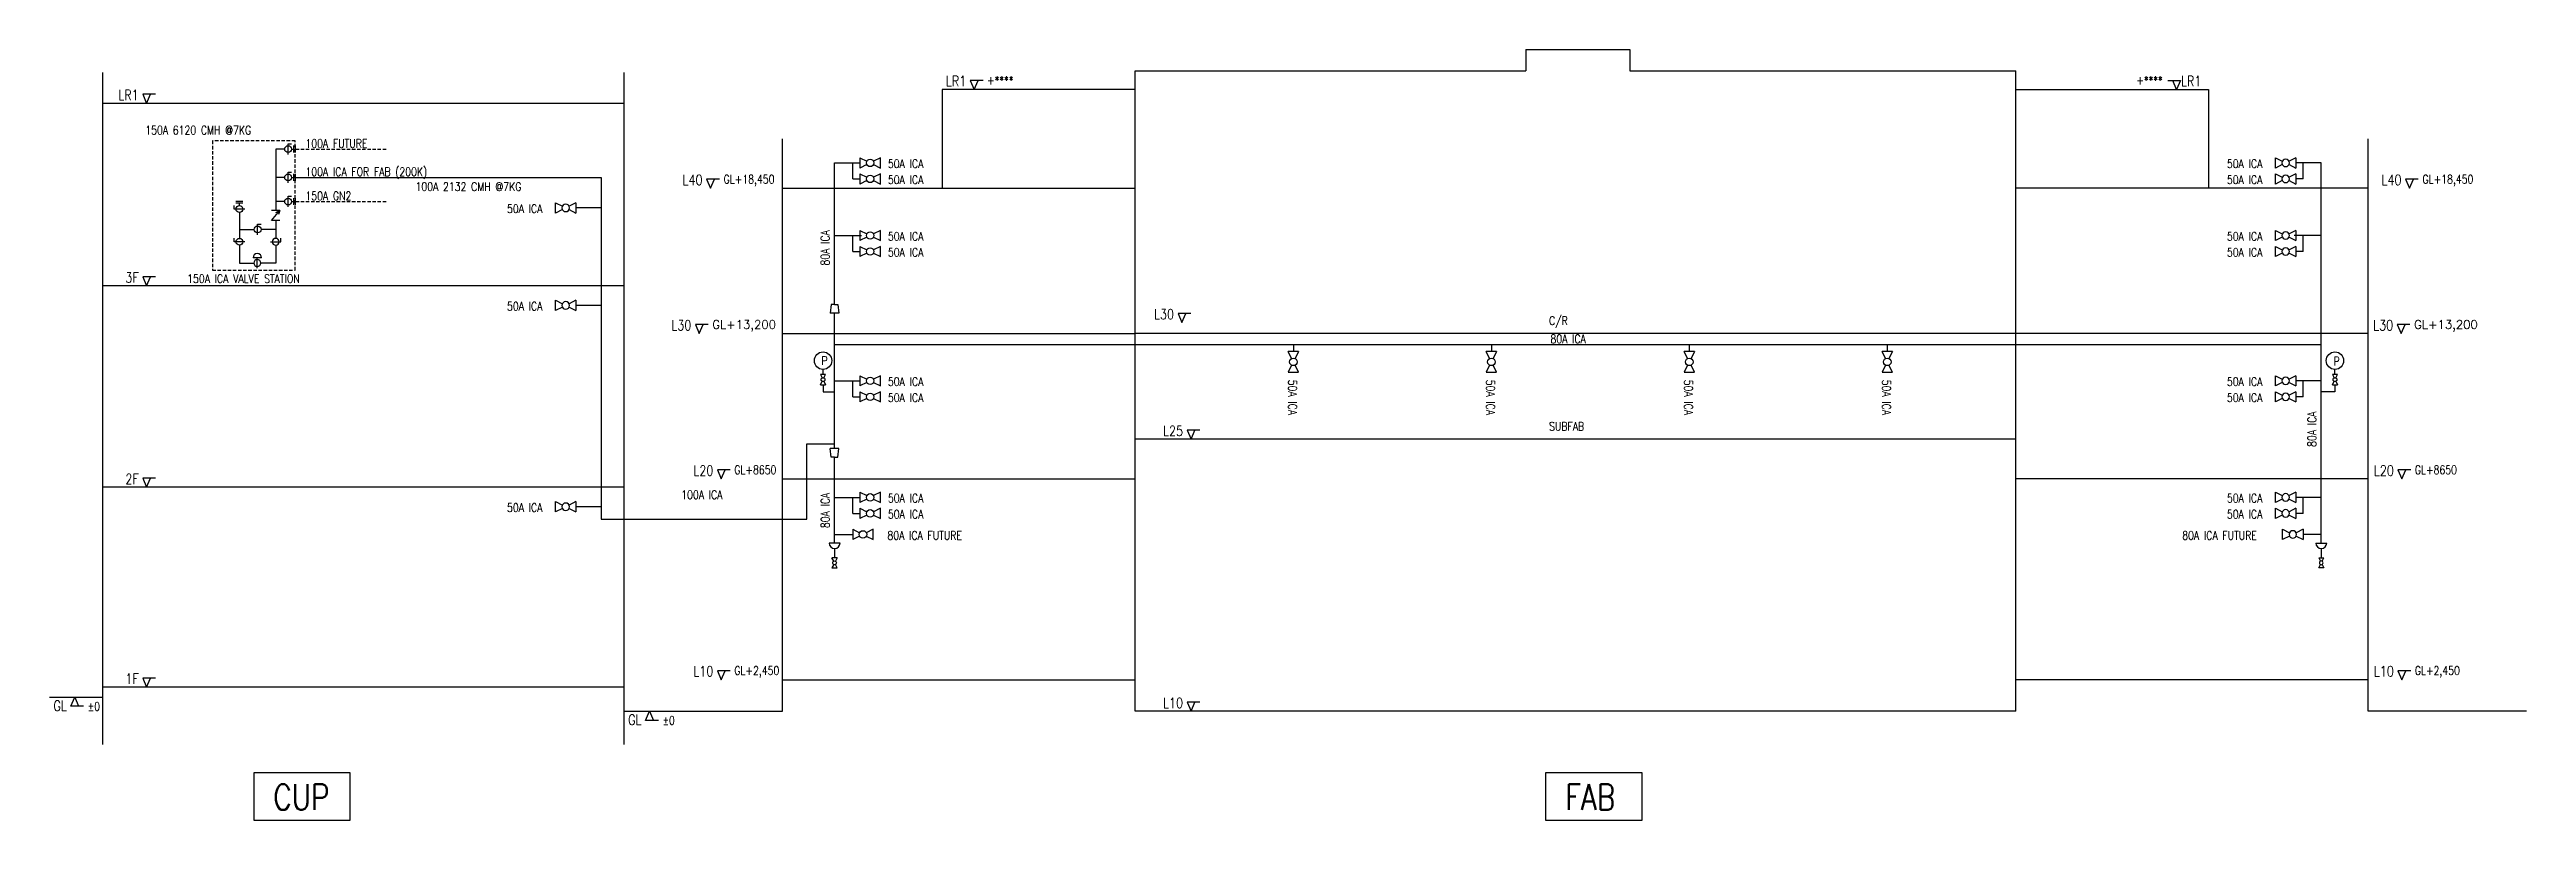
# Model space of a CAD drawing. Extents: x 1777 to 2502, y 1488 to 1713.
import ezdxf
from ezdxf.enums import TextEntityAlignment as Align

# ---------------------------------------------------------------- set-up
doc = ezdxf.new("R2010")
doc.units = 0
doc.header["$LTSCALE"] = 20
doc.linetypes.add('DASHED', pattern=[0.75, 0.5, -0.25])
doc.layers.get('0').update_dxf_attribs({"linetype": 'CONTINUOUS'})
for name, color, linetype in [('A-DETL-01', 1, 'CONTINUOUS'), ('G-ANNO-TEXT', 3, 'CONTINUOUS'), ('g-ttlb', 4, 'CONTINUOUS'), ('U-CDA-V', 3, 'CONTINUOUS'), ('U-ICA-PIPE-P2', 4, 'CONTINUOUS'), ('U-ICA-VALVE', 2, 'CONTINUOUS'), ('U-REV-20200207', 4, 'CONTINUOUS')]:
    doc.layers.add(name, color=color, linetype=linetype)
doc.styles.add('aa-txt', font='simplex.shx', dxfattribs={"width": 0.8, "height": 2.5, "bigfont": 'CHINA.shx'})

# ---------------------------------------------------------------- blocks, each defined once
blk = doc.blocks.new('RISER-TXT')
at = {"layer": 'G-ANNO-TEXT'}
for p, q in [((-1.15, 2.64), (0, 0)), ((2.6, 2.64), (-1.15, 2.64)), ((0, 0), (1.15, 2.64))]:
    blk.add_line(p, q, dxfattribs=at)
at = {"layer": 'G-ANNO-TEXT', "style": 'aa-txt', "width": 0.8}
blk.add_attdef('LEVEL', text='', height=3, dxfattribs=at).set_placement((-2.33, 0.96), align=Align.RIGHT)
blk = doc.blocks.new('*U4')
for p, q in [((-150, 75), (-49, 25)), ((150, 75), (49, 25)), ((-49, -25), (-150, -75)), ((49, -25), (150, -75))]:
    blk.add_line(p, q)
for points in [[(-150, 75), (-150, -75)], [(150, -75), (150, 75)]]:
    blk.add_lwpolyline(points)
blk.add_circle((0, 0), 55)
blk = doc.blocks.new('*U5')
for p, q in [((0, -154), (0, 154)), ((0, 154), (101, 154))]:
    blk.add_line(p, q)
blk.add_circle((0, 0), 100)
blk = doc.blocks.new('*U6')
for p, q in [((-154, 0), (154, 0)), ((154, 0), (154, -101))]:
    blk.add_line(p, q)
blk.add_circle((0, 0), 100)

msp = doc.modelspace()

# ---------------------------------------------------------------- linework, layer by layer
at = {"color": 1, "linetype": 'DASHED', "ltscale": 0.1}
for p, q in [((1848.67, 1684.16), (1875.32, 1684.16)), ((1848.67, 1675.87), (1875.32, 1675.87)), ((1848.67, 1668.82), (1875.32, 1668.82))]:
    msp.add_line(p, q, dxfattribs=at)
msp.add_lwpolyline([(1848.52, 1686.58), (1824.29, 1686.58), (1824.29, 1648.68), (1848.52, 1648.68)], close=True, dxfattribs=at)
at = {"layer": 'A-DETL-01', "linetype": 'Continuous'}
for p, q in [((2209.05, 1713.29), (2239.52, 1713.29)), ((2209.05, 1713.29), (2239.52, 1713.29)), ((2209.05, 1713.29), (2209.05, 1707.1)), ((2239.52, 1713.29), (2239.52, 1707.1)), ((1792.15, 1509.82), (1792.15, 1706.61)), ((1944.94, 1509.82), (1944.94, 1706.61)), ((2094.57, 1519.57), (2094.57, 1707.1)), ((2094.57, 1707.1), (2209.05, 1707.1)), ((2239.52, 1707.1), (2352.52, 1707.1)), ((2352.52, 1519.57), (2352.52, 1707.1)), ((1944.94, 1697.55), (1792.15, 1697.55)), ((1991.27, 1519.57), (1991.27, 1687.16)), ((2455.82, 1519.57), (2455.82, 1687.16)), ((1991.27, 1672.67), (2094.57, 1672.67)), ((2455.82, 1672.67), (2352.52, 1672.67)), ((1944.94, 1644.1), (1792.15, 1644.1)), ((1991.27, 1630.13), (2094.57, 1630.13)), ((2352.52, 1630.13), (2094.57, 1630.13)), ((2455.82, 1630.13), (2352.52, 1630.13)), ((2352.52, 1599.21), (2094.57, 1599.21)), ((1944.94, 1585.15), (1792.15, 1585.15)), ((1991.27, 1587.59), (2094.57, 1587.59)), ((2455.82, 1587.59), (2352.52, 1587.59)), ((1944.94, 1526.67), (1792.15, 1526.67)), ((1991.27, 1528.83), (2094.57, 1528.83)), ((2455.82, 1528.83), (2352.52, 1528.83)), ((1776.57, 1523.67), (1792.15, 1523.67)), ((1944.94, 1519.57), (1991.27, 1519.57)), ((2352.52, 1519.57), (2094.57, 1519.57)), ((2502.15, 1519.57), (2455.82, 1519.57))]:
    msp.add_line(p, q, dxfattribs=at)
for points in [[(2094.57, 1701.62), (2038.09, 1701.62), (2038.09, 1672.67), (2094.57, 1672.67)], [(2352.52, 1701.62), (2408.99, 1701.62), (2408.99, 1672.67), (2352.52, 1672.67)]]:
    msp.add_lwpolyline(points, close=True, dxfattribs=at)
at = {"layer": 'g-ttlb'}
for points in [[(1836.47, 1501.65), (1864.54, 1501.65), (1864.54, 1487.63), (1836.47, 1487.63)], [(2214.92, 1501.65), (2242.99, 1501.65), (2242.99, 1487.63), (2214.92, 1487.63)]]:
    msp.add_lwpolyline(points, close=True, dxfattribs=at)
at = {"layer": 'U-CDA-V'}
for p, q in [((1848.17, 1683.16), (1848.17, 1685.16)), ((1848.67, 1683.16), (1848.67, 1685.16)), ((1848.17, 1674.87), (1848.17, 1676.87)), ((1848.67, 1674.87), (1848.67, 1676.87)), ((1848.17, 1667.82), (1848.17, 1669.82)), ((1848.67, 1667.82), (1848.67, 1669.82))]:
    msp.add_line(p, q, dxfattribs=at)
at = {"layer": 'U-CDA-V', "color": 252}
for p, q in [((1833.19, 1668.82), (1831.19, 1668.82)), ((1833.19, 1668.32), (1831.19, 1668.32)), ((1844.08, 1666.17), (1841.58, 1666.17)), ((1841.58, 1663.25), (1844.08, 1666.17)), ((1844.08, 1663.25), (1841.58, 1663.25)), ((1844.08, 1666.17), (1842.8, 1665.5)), ((1844.08, 1666.17), (1843.64, 1665.05)), ((1838.7, 1652.34), (1836.18, 1652.34))]:
    msp.add_line(p, q, dxfattribs=at)
msp.add_arc((1837.44, 1652.34), 1.26, 360, 180, dxfattribs=at)
at = {"layer": 'U-ICA-PIPE-P2'}
for p, q in [((2006.53, 1680.12), (2013.96, 1680.12)), ((2006.53, 1638.66), (2006.53, 1680.12)), ((2011.87, 1675.43), (2011.87, 1680.12)), ((2442.04, 1680.12), (2434.61, 1680.12)), ((2436.7, 1675.43), (2436.7, 1680.12)), ((2442.04, 1568.81), (2442.04, 1680.12)), ((2011.87, 1675.43), (2013.96, 1675.43)), ((2436.7, 1675.43), (2434.61, 1675.43)), ((1938.21, 1666.94), (1930.77, 1666.94)), ((2006.53, 1658.86), (2013.96, 1658.86)), ((2010.25, 1658.86), (2014.44, 1658.86)), ((2011.87, 1654.17), (2011.87, 1658.86)), ((2438.32, 1658.86), (2434.13, 1658.86)), ((2442.04, 1658.86), (2434.61, 1658.86)), ((2436.7, 1654.17), (2436.7, 1658.86)), ((2011.87, 1654.17), (2013.96, 1654.17)), ((2436.7, 1654.17), (2434.61, 1654.17)), ((1938.21, 1638.4), (1930.77, 1638.4)), ((2006.53, 1596.49), (2006.53, 1636.16)), ((2006.53, 1626.95), (2442.04, 1626.95)), ((2140.93, 1626.95), (2140.93, 1624.86)), ((2198.93, 1626.95), (2198.93, 1624.86)), ((2256.92, 1626.95), (2256.92, 1624.86)), ((2314.91, 1626.95), (2314.91, 1624.86)), ((2006.53, 1616.32), (2013.96, 1616.32)), ((2011.87, 1611.63), (2011.87, 1616.32)), ((2011.87, 1611.63), (2013.96, 1611.63)), ((2442.04, 1616.32), (2434.61, 1616.32)), ((2436.7, 1611.63), (2434.61, 1611.63)), ((2436.7, 1611.63), (2436.7, 1616.32)), ((2006.53, 1568.81), (2006.53, 1593.98)), ((2006.53, 1582.2), (2013.96, 1582.2)), ((2011.87, 1577.51), (2011.87, 1582.2)), ((2442.04, 1582.2), (2434.61, 1582.2)), ((2436.7, 1577.51), (2436.7, 1582.2)), ((1938.21, 1579.45), (1930.77, 1579.45)), ((2011.87, 1577.51), (2013.96, 1577.51)), ((2436.7, 1577.51), (2434.61, 1577.51)), ((2008.13, 1568.81), (2004.93, 1568.81)), ((2006.51, 1571.35), (2011.85, 1571.35)), ((2442.06, 1571.35), (2436.72, 1571.35)), ((2440.44, 1568.81), (2443.64, 1568.81)), ((2006.53, 1567.21), (2006.53, 1564.54)), ((2442.04, 1567.21), (2442.04, 1564.54))]:
    msp.add_line(p, q, dxfattribs=at)
msp.add_lwpolyline([(1848.67, 1675.87), (1938.21, 1675.87), (1938.21, 1575.79), (1998.41, 1575.79), (1998.41, 1597.92), (2006.53, 1597.92)], dxfattribs=at)
for centre in [(2006.53, 1568.81), (2442.04, 1568.81)]:
    msp.add_arc(centre, 1.6, 180, 0, dxfattribs=at)
at = {"layer": 'U-ICA-VALVE'}
for p, q in [((2005.53, 1638.66), (2005.28, 1636.16)), ((2007.78, 1636.16), (2005.28, 1636.16)), ((2006.53, 1638.66), (2005.53, 1638.66)), ((2006.53, 1638.66), (2007.53, 1638.66)), ((2007.53, 1638.66), (2007.78, 1636.16)), ((2003.16, 1618.16), (2003.16, 1619.67)), ((2446.05, 1618.16), (2446.05, 1619.67)), ((2007.78, 1596.49), (2005.28, 1596.49)), ((2005.53, 1593.98), (2005.28, 1596.49)), ((2007.53, 1593.98), (2007.78, 1596.49)), ((2006.53, 1593.98), (2005.53, 1593.98)), ((2006.53, 1593.98), (2007.53, 1593.98))]:
    msp.add_line(p, q, dxfattribs=at)
for points in [[(2003.16, 1615.16), (2003.16, 1613.06), (2006.33, 1613.06)], [(2446.05, 1615.16), (2446.05, 1613.06), (2442.04, 1613.06)]]:
    msp.add_lwpolyline(points, dxfattribs=at)
for centre in [(2003.16, 1622.22), (2446.05, 1622.22)]:
    msp.add_circle(centre, 2.55, dxfattribs=at)
at = {"layer": 'U-REV-20200207', "color": 252}
for p, q in [((1842.83, 1684.15), (1842.83, 1666.17)), ((1845.46, 1684.15), (1842.83, 1684.15)), ((1845.46, 1675.86), (1842.83, 1675.86)), ((1832.21, 1667.61), (1832.19, 1668.32)), ((1832.21, 1665.61), (1832.21, 1658.03)), ((1845.46, 1668.8), (1842.83, 1668.8)), ((1842.83, 1663.25), (1842.83, 1658.03)), ((1832.21, 1660.64), (1836.52, 1660.64)), ((1832.21, 1656.03), (1832.21, 1650.81)), ((1842.83, 1660.64), (1838.52, 1660.64)), ((1842.83, 1656.03), (1842.83, 1650.81)), ((1832.21, 1650.81), (1836.44, 1650.81)), ((1842.83, 1650.81), (1838.44, 1650.78))]:
    msp.add_line(p, q, dxfattribs=at)
at = {"layer": 'U-REV-20200207'}
for p, q in [((1847.46, 1684.15), (1848.17, 1684.16)), ((1847.46, 1675.86), (1848.17, 1675.87)), ((1847.46, 1668.8), (1848.17, 1668.82))]:
    msp.add_line(p, q, dxfattribs=at)

# ---------------------------------------------------------------- block references
ref = msp.add_blockref('RISER-TXT', (2047.42, 1701.62))
ref.add_attrib('HIGEHT', '+****', (2051.23, 1703.04), dxfattribs={"layer": 'G-ANNO-TEXT', "height": 2.5, "style": 'aa-txt', "width": 0.8})
ref.add_attrib('LEVEL', 'LR1', dxfattribs={"layer": 'G-ANNO-TEXT', "height": 3, "style": 'aa-txt', "width": 0.8}).set_placement((2045.09, 1702.58), align=Align.RIGHT)
ref = msp.add_blockref('RISER-TXT', (2399.67, 1701.62), dxfattribs=dict(xscale=-1))
ref.add_attrib('HIGEHT', '+****', (2387.85, 1703.04), dxfattribs={"layer": 'G-ANNO-TEXT', "height": 2.5, "style": 'aa-txt', "width": 0.8})
ref.add_attrib('LEVEL', 'LR1', dxfattribs={"layer": 'G-ANNO-TEXT', "height": 3, "style": 'aa-txt', "width": 0.8}).set_placement((2406.91, 1702.58), align=Align.RIGHT)
for p, values in [((1805.02, 1697.55), {'LEVEL': 'LR1'}), ((1805.02, 1644.1), {'LEVEL': '3F'}), ((2108.29, 1633.37), {'LEVEL': 'L30'}), ((2110.95, 1599.21), {'LEVEL': 'L25'}), ((1805.02, 1585.15), {'LEVEL': '2F'}), ((1805.02, 1526.67), {'LEVEL': '1F'}), ((2110.95, 1519.57), {'LEVEL': 'L10'})]:
    msp.add_blockref('RISER-TXT', p).add_auto_attribs(values)
ref = msp.add_blockref('RISER-TXT', (1970.21, 1672.67))
ref.add_attrib('HIGEHT', 'GL+18,450', (1974.03, 1674.09), dxfattribs={"layer": 'G-ANNO-TEXT', "height": 2.5, "style": 'aa-txt', "width": 0.8})
ref.add_attrib('LEVEL', 'L40', dxfattribs={"layer": 'G-ANNO-TEXT', "height": 3, "style": 'aa-txt', "width": 0.8}).set_placement((1967.88, 1673.63), align=Align.RIGHT)
ref = msp.add_blockref('RISER-TXT', (2467.87, 1672.67))
ref.add_attrib('HIGEHT', 'GL+18,450', (2471.69, 1674.09), dxfattribs={"layer": 'G-ANNO-TEXT', "height": 2.5, "style": 'aa-txt', "width": 0.8})
ref.add_attrib('LEVEL', 'L40', dxfattribs={"layer": 'G-ANNO-TEXT', "height": 3, "style": 'aa-txt', "width": 0.8}).set_placement((2465.54, 1673.63), align=Align.RIGHT)
ref = msp.add_blockref('RISER-TXT', (1966.91, 1630.13))
ref.add_attrib('HIGEHT', 'GL+13,200', (1970.73, 1631.55), dxfattribs={"layer": 'G-ANNO-TEXT', "height": 2.5, "style": 'aa-txt'})
ref.add_attrib('LEVEL', 'L30', dxfattribs={"layer": 'G-ANNO-TEXT', "height": 3, "style": 'aa-txt', "width": 0.8}).set_placement((1964.58, 1631.09), align=Align.RIGHT)
ref = msp.add_blockref('RISER-TXT', (2465.43, 1630.13))
ref.add_attrib('HIGEHT', 'GL+13,200', (2469.25, 1631.55), dxfattribs={"layer": 'G-ANNO-TEXT', "height": 2.5, "style": 'aa-txt'})
ref.add_attrib('LEVEL', 'L30', dxfattribs={"layer": 'G-ANNO-TEXT', "height": 3, "style": 'aa-txt', "width": 0.8}).set_placement((2463.11, 1631.09), align=Align.RIGHT)
ref = msp.add_blockref('RISER-TXT', (1973.35, 1587.59))
ref.add_attrib('HIGEHT', 'GL+8650', (1977.16, 1589.01), dxfattribs={"layer": 'G-ANNO-TEXT', "height": 2.5, "style": 'aa-txt', "width": 0.8})
ref.add_attrib('LEVEL', 'L20', dxfattribs={"layer": 'G-ANNO-TEXT', "height": 3, "style": 'aa-txt', "width": 0.8}).set_placement((1971.02, 1588.55), align=Align.RIGHT)
ref = msp.add_blockref('RISER-TXT', (2465.64, 1587.59))
ref.add_attrib('HIGEHT', 'GL+8650', (2469.45, 1589.01), dxfattribs={"layer": 'G-ANNO-TEXT', "height": 2.5, "style": 'aa-txt', "width": 0.8})
ref.add_attrib('LEVEL', 'L20', dxfattribs={"layer": 'G-ANNO-TEXT', "height": 3, "style": 'aa-txt', "width": 0.8}).set_placement((2463.31, 1588.55), align=Align.RIGHT)
ref = msp.add_blockref('RISER-TXT', (1973.35, 1528.83))
ref.add_attrib('HIGEHT', 'GL+2,450', (1977.16, 1530.26), dxfattribs={"layer": 'G-ANNO-TEXT', "height": 2.5, "style": 'aa-txt', "width": 0.8})
ref.add_attrib('LEVEL', 'L10', dxfattribs={"layer": 'G-ANNO-TEXT', "height": 3, "style": 'aa-txt', "width": 0.8}).set_placement((1971.02, 1529.8), align=Align.RIGHT)
ref = msp.add_blockref('RISER-TXT', (2465.64, 1528.83))
ref.add_attrib('HIGEHT', 'GL+2,450', (2469.45, 1530.26), dxfattribs={"layer": 'G-ANNO-TEXT', "height": 2.5, "style": 'aa-txt', "width": 0.8})
ref.add_attrib('LEVEL', 'L10', dxfattribs={"layer": 'G-ANNO-TEXT', "height": 3, "style": 'aa-txt', "width": 0.8}).set_placement((2463.31, 1529.8), align=Align.RIGHT)
ref = msp.add_blockref('RISER-TXT', (1783.95, 1523.67), dxfattribs=dict(xscale=-1, rotation=180))
ref.add_attrib('HIGEHT', '%%p0', (1787.77, 1519.75), dxfattribs={"layer": 'G-ANNO-TEXT', "height": 2.5, "style": 'aa-txt', "width": 0.8})
ref.add_attrib('LEVEL', 'GL', dxfattribs={"layer": 'G-ANNO-TEXT', "height": 3, "style": 'aa-txt', "width": 0.8}).set_placement((1781.63, 1519.71), align=Align.RIGHT)
ref = msp.add_blockref('RISER-TXT', (1952.32, 1519.57), dxfattribs=dict(xscale=-1, rotation=180))
ref.add_attrib('HIGEHT', '%%p0', (1956.14, 1515.65), dxfattribs={"layer": 'G-ANNO-TEXT', "height": 2.5, "style": 'aa-txt', "width": 0.8})
ref.add_attrib('LEVEL', 'GL', dxfattribs={"layer": 'G-ANNO-TEXT', "height": 3, "style": 'aa-txt', "width": 0.8}).set_placement((1949.99, 1515.61), align=Align.RIGHT)
at = {"layer": 'U-CDA-V', "color": 252, "xscale": 0.01, "yscale": 0.01, "zscale": 0.01}
for p in [(1846.46, 1684.15), (1846.46, 1675.86), (1846.46, 1668.8)]:
    msp.add_blockref('*U5', p, dxfattribs=at)
at = {"layer": 'U-CDA-V', "color": 252, "yscale": 0.01, "zscale": 0.01}
for name, p, xscale, rotation in [('*U5', (1832.21, 1666.61), 0.01, 90.00000000000225), ('*U6', (1837.52, 1660.64), 0.01, 90.00000000000225), ('*U5', (1832.21, 1657.03), 0.01, 90.00000000000225), ('*U5', (1842.83, 1657.03), -0.01, 270.0000000000022), ('*U6', (1837.44, 1650.81), -0.01, 270.0000000000022)]:
    msp.add_blockref(name, p, dxfattribs=dict(at, xscale=xscale, rotation=rotation))
at = {"layer": 'U-ICA-VALVE', "yscale": 0.02, "zscale": 0.02}
for p, xscale in [((2016.96, 1680.12), 0.02), ((2016.96, 1675.43), 0.02), ((1927.77, 1666.94), -0.02), ((2016.96, 1658.86), 0.02), ((2016.96, 1654.17), 0.02), ((1927.77, 1638.4), -0.02), ((2016.96, 1616.32), 0.02), ((2016.96, 1611.63), 0.02), ((2016.96, 1582.2), 0.02), ((1927.77, 1579.45), -0.02), ((2016.96, 1577.51), 0.02), ((2014.85, 1571.35), 0.02)]:
    msp.add_blockref('*U4', p, dxfattribs=dict(at, xscale=xscale))
at = {"layer": 'U-ICA-VALVE'}
for p, xscale, yscale, zscale, rotation in [((2431.61, 1680.12), -0.02, 0.02, 0.02, 4.316547119742609e-12), ((2431.61, 1675.43), -0.02, 0.02, 0.02, 4.316547119742609e-12), ((2431.61, 1658.86), -0.02, 0.02, 0.02, 4.316547119742609e-12), ((2431.61, 1654.17), -0.02, 0.02, 0.02, 4.316547119742609e-12), ((2003.16, 1616.66), 0.01, 0.01, 0.01, 90), ((2140.93, 1621.86), 0.02, 0.02, 0.02, 270), ((2198.93, 1621.86), 0.02, 0.02, 0.02, 270), ((2256.92, 1621.86), 0.02, 0.02, 0.02, 270), ((2314.91, 1621.86), 0.02, 0.02, 0.02, 270), ((2446.05, 1616.66), 0.01, 0.01, 0.01, 90), ((2431.61, 1616.32), -0.02, 0.02, 0.02, 4.316547119742609e-12), ((2431.61, 1611.63), -0.02, 0.02, 0.02, 4.316547119742609e-12), ((2431.61, 1582.2), -0.02, 0.02, 0.02, 4.316547119742609e-12), ((2431.61, 1577.51), -0.02, 0.02, 0.02, 4.316547119742609e-12), ((2433.72, 1571.35), -0.02, 0.02, 0.02, 4.316547119742609e-12), ((2006.53, 1563.04), 0.01, 0.01, 0.01, 270), ((2442.04, 1563.04), -0.01, 0.01, 0.01, 90.0000000000043)]:
    msp.add_blockref('*U4', p, dxfattribs=dict(at, xscale=xscale, yscale=yscale, zscale=zscale, rotation=rotation))

# ---------------------------------------------------------------- texts
at = {"layer": 'g-ttlb', "color": 2, "style": 'aa-txt', "width": 0.8}
for s, p in [('150A 6120 CMH @7KG', (1804.62, 1688.44)), ('100A 2132 CMH @7KG', (1883.77, 1671.92))]:
    msp.add_text(s, height=2.5, dxfattribs=at).set_placement(p)
at = {"layer": 'g-ttlb', "style": 'aa-txt', "width": 0.8}
for s, height, p in [('100A FUTURE', 2.5, (1851.53, 1684.55)), ('100A ICA FOR FAB (200K)', 2.5, (1851.53, 1676.26)), ('50A ICA', 2.5, (2022.16, 1678.63)), ('50A ICA', 2.5, (2022.16, 1673.94)), ('50A ICA', 2.5, (2414.41, 1678.63)), ('50A ICA', 2.5, (2414.41, 1673.94)), ('150A GN2', 2.5, (1851.53, 1669.2)), ('50A ICA', 2.5, (1910.58, 1665.45)), ('50A ICA', 2.5, (2022.16, 1657.37)), ('50A ICA', 2.5, (2022.16, 1652.68)), ('50A ICA', 2.5, (2414.41, 1657.37)), ('50A ICA', 2.5, (2414.41, 1652.68)), ('150A ICA VALVE STATION', 2.5, (1816.89, 1644.97)), ('50A ICA', 2.5, (1910.58, 1636.91)), ('C/R', 2.5, (2215.83, 1632.67)), ('80A ICA ', 2.5, (2216.25, 1627.34)), ('50A ICA', 2.5, (2022.16, 1614.83)), ('50A ICA', 2.5, (2022.16, 1610.14)), ('50A ICA', 2.5, (2414.41, 1614.83)), ('50A ICA', 2.5, (2414.41, 1610.14)), ('SUBFAB', 2.5, (2215.83, 1601.76)), ('100A ICA ', 2.5, (1961.62, 1581.71)), ('50A ICA', 2.5, (2022.16, 1580.71)), ('50A ICA', 2.5, (2414.41, 1580.71)), ('50A ICA', 2.5, (1910.58, 1577.96)), ('50A ICA', 2.5, (2022.16, 1576.02)), ('50A ICA', 2.5, (2414.41, 1576.02)), ('80A ICA FUTURE', 2.5, (2022.01, 1569.8)), ('80A ICA FUTURE', 2.5, (2401.32, 1569.8)), ('CUP', 7.5, (1842.14, 1490.7)), ('FAB', 7.5, (2220.58, 1490.7))]:
    msp.add_text(s, height=height, dxfattribs=at).set_placement(p)
for s, rotation, p in [('80A ICA ', 90, (2005.03, 1650.07)), ('50A ICA', 270, (2139.44, 1616.66)), ('50A ICA', 270, (2197.43, 1616.66)), ('50A ICA', 270, (2255.42, 1616.66)), ('50A ICA', 270, (2313.42, 1616.66)), ('80A ICA ', 90, (2440.55, 1596.98)), ('80A ICA ', 90, (2005.06, 1573.19))]:
    msp.add_text(s, height=2.5, rotation=rotation, dxfattribs=at).set_placement(p)
at = {"layer": 'U-ICA-VALVE', "style": 'aa-txt', "width": 0.8}
for p in [(2002.7, 1620.98), (2445.65, 1620.83)]:
    msp.add_text('P', height=2.5, dxfattribs=at).set_placement(p)

doc.saveas('drawing.dxf')
